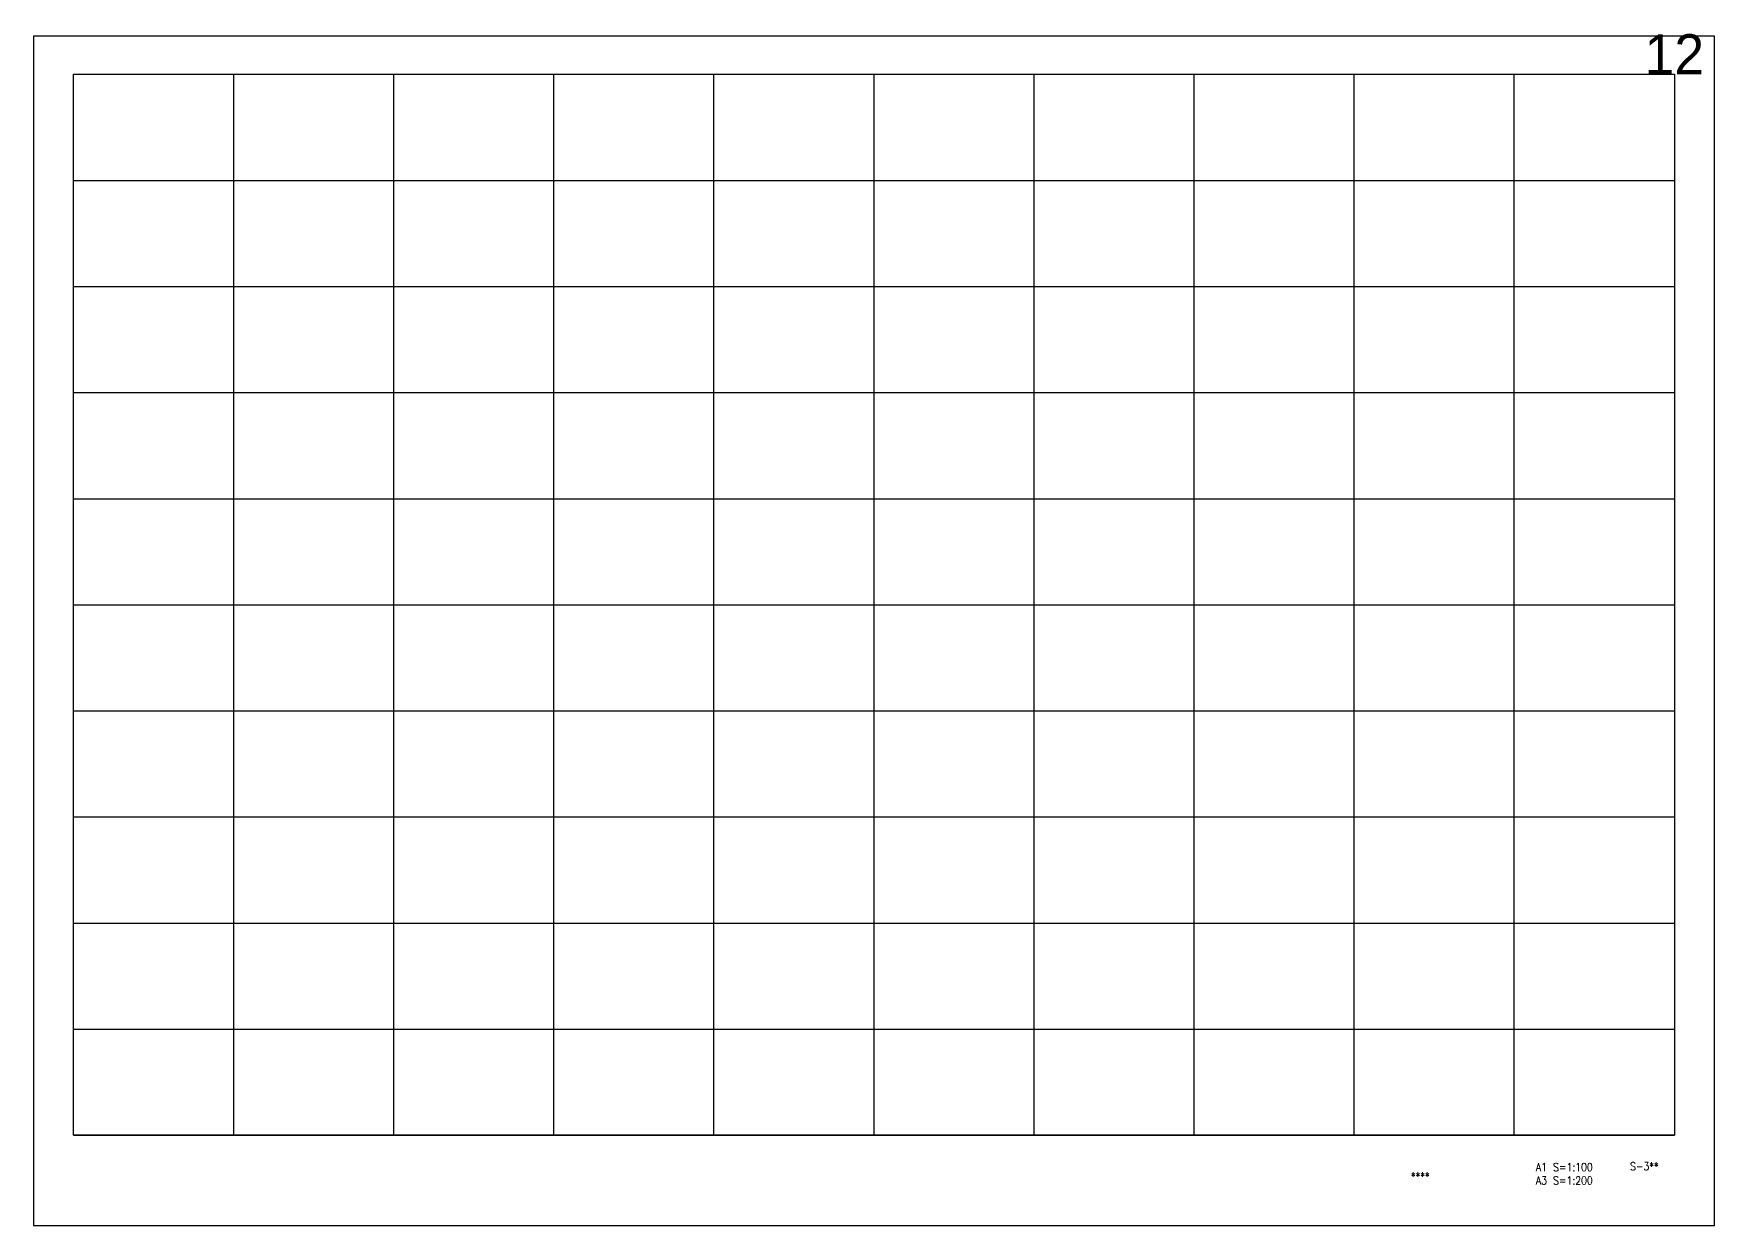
# Model space of a CAD drawing. Extents: x -668440 to 810000, y -1678500 to 210463.
# Drawn here: x 300000 to 510000, y -318500 to -169675 of the extents above; entities that cross this region are included whole.
import ezdxf
from ezdxf.enums import TextEntityAlignment as Align

# ---------------------------------------------------------------- set-up
doc = ezdxf.new("R2010")
doc.units = 0
doc.header["$MEASUREMENT"] = 0
doc.layers.add('99_レイアウト枠', color=251, linetype='CONTINUOUS', plot=False)
doc.layers.add('99_頁番号', color=6, linetype='CONTINUOUS')
doc.styles.add('DRACAD', font='txt', dxfattribs={"width": 0.85, "bigfont": 'extfont2'})
doc.styles.get("Standard").update_dxf_attribs({"font": 'Osaka.ttc'})

msp = doc.modelspace()

# ---------------------------------------------------------------- linework, layer by layer
at = {"layer": '99_レイアウト枠'}
for p, q in [((305000, -307250), (305000, -174750)), ((325000, -307250), (325000, -174750)), ((345000, -307250), (345000, -174750)), ((365000, -307250), (365000, -174750)), ((385000, -307250), (385000, -174750)), ((405000, -307250), (405000, -174750)), ((425000, -307250), (425000, -174750)), ((445000, -307250), (445000, -174750)), ((465000, -307250), (465000, -174750)), ((485000, -307250), (485000, -174750)), ((305000, -188000), (505000, -188000)), ((305000, -201250), (505000, -201250)), ((305000, -214500), (505000, -214500)), ((305000, -227750), (505000, -227750)), ((305000, -241000), (505000, -241000)), ((305000, -254250), (505000, -254250)), ((305000, -267500), (505000, -267500)), ((305000, -280750), (505000, -280750)), ((305000, -294000), (505000, -294000)), ((305000, -307250), (505000, -307250))]:
    msp.add_line(p, q, dxfattribs=at)
for points in [[(300000, -318500), (510000, -318500), (510000, -170000), (300000, -170000)], [(305000, -174750), (505000, -174750), (505000, -307250), (305000, -307250)]]:
    msp.add_lwpolyline(points, close=True, dxfattribs=at)

# ---------------------------------------------------------------- texts
msp.add_text('12', height=5000, dxfattribs=at).set_placement((505000, -174750), align=Align.CENTER)
at = {"layer": '99_頁番号', "char_height": 1000, "attachment_point": 5, "style": 'DRACAD'}
for s, insert in [('A1 S=1:100^JA3 S=1:200', (491250, -312062.5)), ('{S-3**}', (501250, -311125)), ('{  ****  }', (472500, -312375))]:
    msp.add_mtext(s, dxfattribs=dict(at, insert=insert))

doc.saveas('drawing.dxf')
